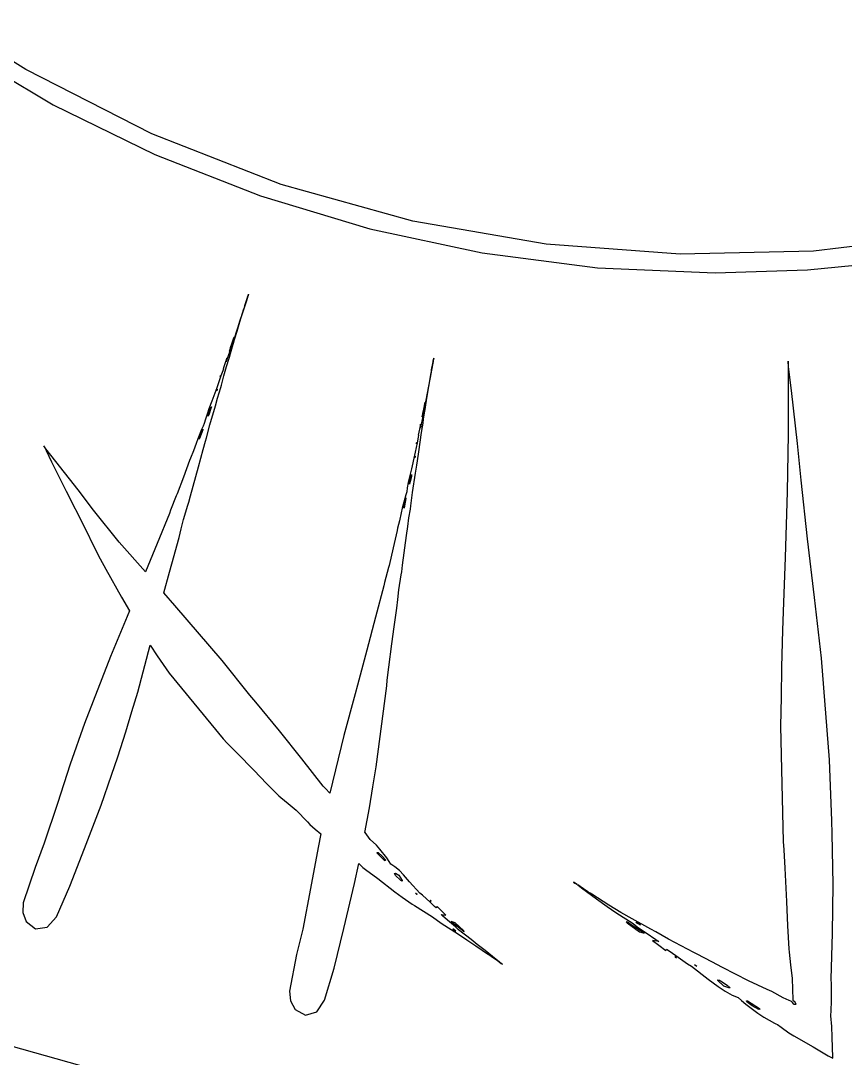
# Model space of a CAD drawing. Extents: x 0 to 238, y 0 to 238.
# Drawn here: x 89.97 to 124.05, y 28.41 to 71.27 of the extents above; entities that cross this region are included whole.
import ezdxf

# ---------------------------------------------------------------- set-up
doc = ezdxf.new("R2010")
doc.units = 0

msp = doc.modelspace()

# ---------------------------------------------------------------- linework, layer by layer
at = {"layer": 'Layer 1'}
for p, q in [((90.1822, 69.2538), (86.945953, 71.26856)), ((87.314495, 70.173821), (91.318755, 67.796732)), ((95.385505, 66.591208), (90.1822, 69.2538)), ((90.1822, 69.2538), (90.1822, 69.2538)), ((91.318755, 67.796732), (95.512951, 65.744091)), ((100.730498, 64.50749), (95.385505, 66.591208)), ((95.512951, 65.744091), (99.878285, 64.030368)), ((106.177619, 62.992045), (100.730498, 64.50749)), ((99.878285, 64.030368), (104.395963, 62.670036)), ((104.395963, 62.670036), (109.047188, 61.677566)), ((111.687309, 62.034273), (106.177619, 62.992045)), ((128.196201, 62.400995), (122.73616, 61.749349)), ((117.220009, 61.623575), (111.687309, 62.034273)), ((122.73616, 61.749349), (117.220009, 61.623575)), ((109.047188, 61.677566), (113.813166, 61.06743)), ((122.487395, 60.981855), (126.2791, 61.358422)), ((113.813166, 61.06743), (118.6751, 60.8541)), ((118.6751, 60.8541), (122.487395, 60.981855)), ((99.299248, 59.701431), (99.134188, 59.199677)), ((99.237447, 59.503263), (99.317598, 59.753642)), ((99.342233, 59.831882), (99.299248, 59.701431)), ((99.317598, 59.753642), (99.342083, 59.831335)), ((99.342083, 59.831335), (99.342233, 59.831882)), ((99.370843, 59.920975), (99.347204, 59.84797)), ((99.347204, 59.84797), (99.368698, 59.913993)), ((99.368698, 59.913993), (99.3861, 59.9679)), ((99.3861, 59.9679), (99.370843, 59.920975)), ((99.3861, 59.9679), (99.3861, 59.9679)), ((99.134188, 59.199677), (99.019995, 58.850261)), ((99.032348, 58.833206), (99.199649, 59.374307)), ((99.199649, 59.374307), (99.215357, 59.42627)), ((99.215357, 59.42627), (99.237447, 59.503263)), ((98.916259, 58.451281), (99.032348, 58.833206)), ((99.019995, 58.850261), (98.927942, 58.568866)), ((98.927942, 58.568866), (98.748373, 58.012406)), ((98.810042, 58.099172), (98.916259, 58.451281)), ((98.602, 57.6229), (98.726319, 58.005726)), ((98.773893, 58.165596), (98.632322, 57.758386)), ((98.642044, 57.527156), (98.810042, 58.099172)), ((98.699752, 57.873271), (98.661305, 57.765657)), ((98.748373, 58.012406), (98.699752, 57.873271)), ((98.753383, 57.941982), (98.715336, 57.824146)), ((98.715336, 57.824146), (98.7459, 57.9298)), ((98.726319, 58.005726), (98.778877, 58.163553)), ((98.7459, 57.9298), (98.746203, 57.929765)), ((98.746203, 57.929765), (98.759767, 57.966067)), ((98.759767, 57.966067), (98.753383, 57.941982)), ((98.788851, 58.200504), (98.773893, 58.165596)), ((98.778877, 58.163553), (98.788851, 58.200504)), ((98.601564, 57.581451), (98.496295, 57.267902)), ((98.595759, 57.36783), (98.642044, 57.527156)), ((98.661305, 57.765657), (98.601564, 57.581451)), ((98.632322, 57.758386), (98.602, 57.6229)), ((98.602, 57.6229), (98.602, 57.6229)), ((98.418503, 57.130965), (98.334328, 56.894799)), ((98.491407, 57.333575), (98.418503, 57.130965)), ((98.464729, 57.177591), (98.491407, 57.333575)), ((98.496295, 57.267902), (98.464729, 57.177591)), ((98.480367, 56.984657), (98.595759, 57.36783)), ((106.990442, 57.054636), (106.892356, 56.53563)), ((106.955139, 56.850182), (107.001813, 57.108788)), ((107.015876, 57.188327), (106.990442, 57.054636)), ((107.001813, 57.108788), (107.015876, 57.188327)), ((107.032274, 57.281678), (107.019057, 57.20992)), ((107.019057, 57.20992), (107.031074, 57.274495)), ((107.031074, 57.274495), (107.041, 57.3286)), ((107.041, 57.3286), (107.032274, 57.281678)), ((107.041, 57.3286), (107.041299, 57.330197)), ((107.041299, 57.330197), (107.041, 57.3286)), ((107.041, 57.3286), (107.041, 57.3286)), ((121.708122, 56.971944), (121.687184, 57.2053)), ((121.687184, 57.2053), (121.694409, 56.887277)), ((98.247756, 56.595551), (98.11586, 56.224895)), ((98.216186, 56.556647), (98.2296, 56.5891)), ((98.224263, 56.582527), (98.216186, 56.556647)), ((98.233938, 56.607162), (98.224263, 56.582527)), ((98.2296, 56.5891), (98.233938, 56.607162)), ((98.324803, 56.812269), (98.247756, 56.595551)), ((98.264295, 56.216762), (98.372059, 56.602232)), ((98.348888, 56.895448), (98.324803, 56.812269)), ((98.334328, 56.894799), (98.348888, 56.895448)), ((98.372059, 56.602232), (98.480367, 56.984657)), ((106.839546, 56.159331), (106.934542, 56.717436)), ((106.934542, 56.717436), (106.94337, 56.770994)), ((106.94337, 56.770994), (106.955139, 56.850182)), ((121.694409, 56.887277), (121.694959, 56.133897)), ((121.826407, 55.992964), (121.708122, 56.971944)), ((98.11586, 56.224895), (98.077015, 56.100777)), ((98.236869, 56.12042), (98.264295, 56.216762)), ((106.824735, 56.174298), (106.770233, 55.883327)), ((106.774373, 55.765736), (106.839546, 56.159331)), ((106.892356, 56.53563), (106.824735, 56.174298)), ((98.077015, 56.100777), (97.874097, 55.558428)), ((98.070247, 55.987903), (98.090559, 56.048355)), ((98.070812, 55.98113), (98.070247, 55.987903)), ((98.091657, 56.042372), (98.070812, 55.98113)), ((98.090559, 56.048355), (98.091657, 56.042372)), ((98.111156, 55.677557), (98.236869, 56.12042)), ((106.770233, 55.883327), (106.664916, 55.308218)), ((106.71523, 55.402957), (106.774373, 55.765736)), ((121.694959, 56.133897), (121.68319, 54.187507)), ((122.069005, 53.807414), (121.826407, 55.992964)), ((97.749872, 55.104932), (97.842822, 55.318958)), ((97.874097, 55.558428), (97.751226, 55.2335)), ((97.793857, 54.579885), (98.018703, 55.355259)), ((97.850202, 55.32594), (97.842582, 55.282196)), ((97.842822, 55.318958), (97.850202, 55.32594)), ((98.018703, 55.355259), (98.111156, 55.677557)), ((106.57, 54.9027), (106.643206, 55.29844)), ((106.669435, 55.463048), (106.582119, 55.04068)), ((106.623576, 54.814242), (106.71523, 55.402957)), ((106.664916, 55.308218), (106.634845, 55.163904)), ((106.643206, 55.29844), (106.674769, 55.461753)), ((106.679807, 55.499653), (106.669435, 55.463048)), ((106.674769, 55.461753), (106.679807, 55.499653)), ((97.673898, 55.01992), (97.603624, 54.806244)), ((97.751226, 55.2335), (97.673898, 55.01992)), ((97.714574, 54.966641), (97.7496, 55.1049)), ((97.716618, 54.939612), (97.714574, 54.966641)), ((97.758056, 55.036553), (97.716618, 54.939612)), ((97.7496, 55.1049), (97.749872, 55.104932)), ((97.831211, 55.247291), (97.758056, 55.036553)), ((97.842582, 55.282196), (97.831211, 55.247291)), ((106.575553, 54.861703), (106.512073, 54.537074)), ((106.582119, 55.04068), (106.57, 54.9027)), ((106.57, 54.9027), (106.57, 54.9027)), ((106.610709, 55.052144), (106.575553, 54.861703)), ((106.634845, 55.163904), (106.610709, 55.052144)), ((106.679454, 55.239666), (106.657114, 55.117842)), ((106.657114, 55.117842), (106.67392, 55.2265)), ((106.67392, 55.2265), (106.682646, 55.264301)), ((106.682646, 55.264301), (106.679454, 55.239666)), ((97.508628, 54.523599), (97.44799, 54.379736)), ((97.560041, 54.637594), (97.508628, 54.523599)), ((97.603624, 54.806244), (97.560041, 54.637594)), ((97.646602, 54.033895), (97.793857, 54.579885)), ((106.498311, 54.60105), (106.452433, 54.390563)), ((106.492577, 54.443325), (106.498311, 54.60105)), ((106.512073, 54.537074), (106.492577, 54.443325)), ((106.534366, 54.255589), (106.598594, 54.650381)), ((106.598594, 54.650381), (106.623576, 54.814242)), ((97.44799, 54.379736), (97.288817, 53.990778)), ((97.349144, 54.016297), (97.413, 54.2127)), ((97.352034, 53.989068), (97.349144, 54.016297)), ((97.362507, 54.004379), (97.352034, 53.989068)), ((97.492211, 54.373291), (97.362507, 54.004379)), ((97.413, 54.2127), (97.413322, 54.212721)), ((97.413322, 54.212721), (97.479794, 54.383812)), ((97.479794, 54.383812), (97.496163, 54.397627)), ((97.496163, 54.397627), (97.492211, 54.373291)), ((97.612642, 53.904742), (97.646602, 54.033895)), ((106.401269, 54.062543), (106.3531, 53.837547)), ((106.452433, 54.390563), (106.399675, 54.145273)), ((106.399675, 54.145273), (106.414285, 54.148115)), ((106.414285, 54.148115), (106.401269, 54.062543)), ((106.477168, 53.86264), (106.534366, 54.255589)), ((121.68319, 54.187507), (121.644893, 51.810067)), ((91.010232, 53.57797), (90.921419, 53.711305)), ((90.921419, 53.711305), (91.021103, 53.51399)), ((91.422578, 53.056517), (91.010232, 53.57797)), ((97.219204, 53.809761), (97.114034, 53.496749)), ((97.288817, 53.990778), (97.219204, 53.809761)), ((97.507424, 53.558718), (97.612642, 53.904742)), ((106.3531, 53.837547), (106.27062, 53.452678)), ((106.326924, 53.79449), (106.336, 53.8285)), ((106.331513, 53.821219), (106.326924, 53.79449)), ((106.337894, 53.846949), (106.331513, 53.821219)), ((106.336, 53.8285), (106.337894, 53.846949)), ((106.336, 53.8285), (106.336, 53.8285)), ((106.420867, 53.46675), (106.477168, 53.86264)), ((122.22338, 52.284144), (122.069005, 53.807414)), ((91.021103, 53.51399), (91.248046, 53.044598)), ((96.990816, 53.198398), (96.954015, 53.105897)), ((97.114034, 53.496749), (96.990816, 53.198398)), ((97.315586, 52.846875), (97.412428, 53.203669)), ((97.412428, 53.203669), (97.507424, 53.558718)), ((106.248325, 53.324521), (106.117625, 52.759933)), ((106.27062, 53.452678), (106.248325, 53.324521)), ((106.256737, 53.21235), (106.269005, 53.27493)), ((106.258233, 53.205766), (106.256737, 53.21235)), ((106.270899, 53.269195), (106.258233, 53.205766)), ((106.269005, 53.27493), (106.270899, 53.269195)), ((106.339737, 52.912585), (106.406307, 53.367716)), ((106.406307, 53.367716), (106.420867, 53.46675)), ((91.248046, 53.044598), (91.850282, 51.838978)), ((92.341916, 51.884557), (91.422578, 53.056517)), ((96.954015, 53.105897), (96.69745, 52.419036)), ((96.986168, 51.645735), (97.315586, 52.846875)), ((106.117625, 52.759933), (106.038038, 52.421439)), ((106.290368, 52.581223), (106.339737, 52.912585)), ((96.69745, 52.419036), (96.442084, 51.726889)), ((106.038038, 52.421439), (105.989169, 52.199483)), ((106.037174, 52.153085), (106.054, 52.2946)), ((106.05398, 52.294606), (106.118558, 52.519353)), ((106.054, 52.2946), (106.05398, 52.294606)), ((106.116512, 52.446997), (106.071483, 52.228433)), ((106.123195, 52.483051), (106.116512, 52.446997)), ((106.118558, 52.519353), (106.12499, 52.527283)), ((106.12499, 52.527283), (106.123195, 52.483051)), ((106.169044, 51.783709), (106.290368, 52.581223)), ((92.979455, 51.045852), (92.341916, 51.884557)), ((105.947431, 51.978424), (105.926385, 51.805786)), ((105.989169, 52.199483), (105.947431, 51.978424)), ((106.042908, 52.126706), (106.037174, 52.153085)), ((106.071483, 52.228433), (106.042908, 52.126706)), ((122.491773, 49.864174), (122.22338, 52.284144)), ((91.850282, 51.838978), (92.602968, 50.341438)), ((96.402491, 51.637628), (96.168568, 51.044962)), ((96.442084, 51.726889), (96.402491, 51.637628)), ((96.915559, 51.385433), (96.986168, 51.645735)), ((105.848594, 51.535014), (105.741183, 51.128103)), ((105.893909, 51.53524), (105.813323, 51.152465)), ((105.836313, 51.365345), (105.879995, 51.543766)), ((105.890134, 51.685859), (105.848594, 51.535014)), ((105.879995, 51.543766), (105.894555, 51.559875)), ((105.926385, 51.805786), (105.890134, 51.685859)), ((105.894555, 51.559875), (105.893909, 51.53524)), ((106.094692, 51.223659), (106.169044, 51.783709)), ((121.644893, 51.810067), (121.562766, 49.096387)), ((94.043755, 49.734012), (92.979455, 51.045852)), ((96.168568, 51.044962), (96.12304, 50.918402)), ((96.700137, 50.665411), (96.875865, 51.262263)), ((96.875865, 51.262263), (96.915559, 51.385433)), ((105.741183, 51.128103), (105.695703, 50.939359)), ((105.798315, 51.162244), (105.836, 51.3653)), ((105.804896, 51.135814), (105.798315, 51.162244)), ((105.813323, 51.152465), (105.804896, 51.135814)), ((105.836, 51.3653), (105.836313, 51.365345)), ((106.019, 50.734619), (106.078041, 51.091314)), ((106.078041, 51.091314), (106.094692, 51.223659)), ((96.12304, 50.918402), (95.613254, 49.677122)), ((96.602488, 50.275945), (96.700137, 50.665411)), ((105.632222, 50.615275), (105.548747, 50.302962)), ((105.695703, 50.939359), (105.632222, 50.615275)), ((105.971429, 50.370592), (106.019, 50.734619)), ((92.602968, 50.341438), (93.036707, 49.471765)), ((96.515871, 49.917955), (96.602488, 50.275945)), ((105.524264, 50.206321), (105.359204, 49.491334)), ((105.548747, 50.302962), (105.524264, 50.206321)), ((105.92221, 50.004573), (105.971429, 50.370592)), ((95.127855, 48.503362), (94.043755, 49.734012)), ((96.314461, 49.171503), (96.493779, 49.820464)), ((96.493779, 49.820464), (96.515871, 49.917955)), ((105.753213, 48.771773), (105.92221, 50.004573)), ((122.779304, 47.447994), (122.491773, 49.864174)), ((93.036707, 49.471765), (93.258364, 49.035534)), ((95.613254, 49.677122), (95.127855, 48.503362)), ((105.359204, 49.491334), (105.19608, 48.771363)), ((93.258364, 49.035534), (93.488996, 48.614611)), ((96.123072, 48.490377), (96.314461, 49.171503)), ((121.562766, 49.096387), (121.498738, 47.238267)), ((93.488996, 48.614611), (94.136362, 47.457261)), ((95.89209, 47.633023), (96.123072, 48.490377)), ((105.168405, 48.677515), (105.01342, 48.058819)), ((105.19608, 48.771363), (105.168405, 48.677515)), ((105.69407, 48.377379), (105.717308, 48.504639)), ((105.717308, 48.504639), (105.753213, 48.771773)), ((105.01342, 48.058819), (104.984747, 47.927371)), ((105.597979, 47.762982), (105.69407, 48.377379)), ((96.338545, 47.109425), (95.89209, 47.633023)), ((104.984747, 47.927371), (104.64027, 46.628501)), ((105.55235, 47.364597), (105.597979, 47.762982)), ((94.136362, 47.457261), (94.463835, 46.88993)), ((105.513505, 46.998877), (105.55235, 47.364597)), ((121.498738, 47.238267), (121.459543, 46.094177)), ((123.060702, 44.933574), (122.779304, 47.447994)), ((94.463835, 46.88993), (94.367792, 46.655906)), ((98.292415, 44.845535), (96.338545, 47.109425)), ((105.411772, 46.233166), (105.504473, 46.899492)), ((105.504473, 46.899492), (105.513505, 46.998877)), ((94.367792, 46.655906), (93.682478, 45.004526)), ((104.64027, 46.628501), (104.273901, 45.261211)), ((105.311242, 45.53334), (105.411772, 46.233166)), ((121.459543, 46.094177), (121.413417, 44.568507)), ((94.809813, 43.533616), (95.327778, 45.471326)), ((95.327778, 45.471326), (95.617338, 45.032499)), ((105.183034, 44.565781), (105.311242, 45.53334)), ((93.682478, 45.004526), (92.605518, 42.239876)), ((95.617338, 45.032499), (96.111464, 44.322352)), ((104.273901, 45.261211), (103.891772, 43.826111)), ((99.443785, 43.405635), (98.292415, 44.845535)), ((123.395954, 40.743244), (123.060702, 44.933574)), ((96.111464, 44.322352), (98.333064, 41.610812)), ((105.123592, 44.029816), (105.183034, 44.565781)), ((121.413417, 44.568507), (121.396413, 43.326437)), ((103.891772, 43.826111), (103.797425, 43.466873)), ((104.659233, 40.451894), (105.098757, 43.795244)), ((105.098757, 43.795244), (105.123592, 44.029816)), ((94.569557, 42.727274), (94.809813, 43.533616)), ((99.689575, 43.117309), (99.443785, 43.405635)), ((103.797425, 43.466873), (103.33227, 41.738153)), ((121.396413, 43.326437), (121.379607, 42.133087)), ((100.664914, 41.937219), (99.689575, 43.117309)), ((94.320871, 41.887522), (94.569557, 42.727274)), ((92.605518, 42.239876), (92.01809, 40.556636)), ((121.379607, 42.133087), (121.484128, 37.356727)), ((93.988363, 40.865512), (94.320871, 41.887522)), ((98.333064, 41.610812), (98.505053, 41.430393)), ((101.590534, 40.777229), (100.664914, 41.937219)), ((103.33227, 41.738153), (102.74634, 39.364463)), ((98.505053, 41.430393), (98.901493, 41.02423)), ((93.729207, 40.102457), (93.988363, 40.865512)), ((98.901493, 41.02423), (99.616279, 40.293738)), ((102.471775, 39.649349), (101.590534, 40.777229)), ((123.49459, 38.213764), (123.395954, 40.743244)), ((92.01809, 40.556636), (91.489107, 38.926056)), ((99.616279, 40.293738), (100.135285, 39.756974)), ((104.526439, 39.621368), (104.659233, 40.451894)), ((93.29143, 38.868807), (93.729207, 40.102457)), ((100.135285, 39.756974), (100.643076, 39.252973)), ((102.57101, 39.54852), (102.471775, 39.649349)), ((102.74634, 39.364463), (102.57101, 39.54852)), ((104.389705, 38.75664), (104.526439, 39.621368)), ((100.643076, 39.252973), (100.7268, 39.186103)), ((100.7268, 39.186103), (101.029043, 38.931733)), ((91.489107, 38.926056), (90.946459, 37.298116)), ((92.611402, 37.080347), (93.29143, 38.868807)), ((101.029043, 38.931733), (101.357513, 38.651235)), ((101.357513, 38.651235), (101.830799, 38.175807)), ((104.200661, 37.73812), (104.389705, 38.75664)), ((101.830799, 38.175807), (101.924296, 38.071438)), ((123.512291, 37.68847), (123.49459, 38.213764)), ((101.924296, 38.071438), (102.142713, 37.876558)), ((102.142713, 37.876558), (102.374742, 37.685271)), ((104.207293, 37.729445), (104.200661, 37.73812)), ((104.418626, 37.450294), (104.207293, 37.729445)), ((90.946459, 37.298116), (90.562338, 36.291066)), ((102.374742, 37.685271), (102.261495, 37.108816)), ((104.682123, 37.210834), (104.418626, 37.450294)), ((121.484128, 37.356727), (121.506968, 37.023468)), ((123.546, 35.5864), (123.512291, 37.68847)), ((92.002731, 35.517087), (92.611402, 37.080347)), ((102.261495, 37.108816), (101.950278, 35.423526)), ((104.819353, 37.051511), (104.682123, 37.210834)), ((104.703497, 36.902476), (104.747927, 36.909706)), ((104.706689, 36.877942), (104.703497, 36.902476)), ((105.004938, 36.576247), (104.706689, 36.877942)), ((104.747927, 36.909706), (104.916176, 36.761604)), ((105.096461, 36.683945), (104.819353, 37.051511)), ((121.506968, 37.023468), (121.557381, 36.261209)), ((103.762374, 35.628325), (103.941145, 36.455758)), ((103.941145, 36.455758), (104.108449, 36.286563)), ((104.916176, 36.761604), (105.043486, 36.606867)), ((105.033262, 36.567521), (105.004938, 36.576247)), ((105.043486, 36.606867), (105.033, 36.5675)), ((105.033, 36.5675), (105.033262, 36.567521)), ((105.195239, 36.542473), (105.096461, 36.683945)), ((105.266898, 36.421547), (105.195239, 36.542473)), ((90.562338, 36.291066), (90.066815, 34.828436)), ((104.108449, 36.286563), (104.228227, 36.201897)), ((104.228227, 36.201897), (104.733325, 35.838322)), ((105.434947, 36.323212), (105.266898, 36.421547)), ((105.415539, 36.046475), (105.460131, 36.053508)), ((105.479516, 35.947133), (105.415539, 36.046475)), ((105.619901, 36.161146), (105.434947, 36.323212)), ((105.460131, 36.053508), (105.598908, 35.973272)), ((105.791342, 35.980877), (105.619901, 36.161146)), ((121.557381, 36.261209), (121.623105, 34.879409)), ((103.320558, 33.764865), (103.762374, 35.628325)), ((104.733325, 35.838322), (105.4336, 35.28979)), ((105.652256, 35.773998), (105.479516, 35.947133)), ((105.598908, 35.973272), (105.737837, 35.74982)), ((105.682423, 35.747367), (105.652256, 35.773998)), ((105.733587, 35.731162), (105.682423, 35.747367)), ((105.737837, 35.74982), (105.733, 35.7311)), ((105.733, 35.7311), (105.733587, 35.731162)), ((106.042122, 35.694196), (105.791342, 35.980877)), ((106.46758, 35.234578), (106.042122, 35.694196)), ((112.82, 35.6882), (112.878138, 35.646214)), ((112.887163, 35.640677), (112.82, 35.6882)), ((112.82, 35.6882), (112.82, 35.6882)), ((112.878138, 35.646214), (112.965553, 35.583981)), ((112.965553, 35.583981), (112.887163, 35.640677)), ((123.528784, 33.579644), (123.546, 35.5864)), ((123.546, 35.5864), (123.546, 35.5864)), ((91.44692, 34.256067), (92.002731, 35.517087)), ((101.950278, 35.423526), (101.625048, 33.738836)), ((105.4336, 35.28979), (105.731062, 35.06644)), ((106.290995, 35.227012), (106.302962, 35.230054)), ((106.343054, 35.180287), (106.290995, 35.227012)), ((106.302962, 35.230054), (106.354972, 35.184676)), ((106.354972, 35.184676), (106.343, 35.1802)), ((106.343, 35.1802), (106.343054, 35.180287)), ((106.581527, 35.150454), (106.46758, 35.234578)), ((106.887707, 34.85265), (106.581527, 35.150454)), ((113.088986, 35.500632), (112.990652, 35.566356)), ((112.990652, 35.566356), (113.150074, 35.447972)), ((113.404344, 35.282215), (113.088986, 35.500632)), ((113.150074, 35.447972), (113.772509, 34.991692)), ((113.508365, 35.225618), (113.404344, 35.282215)), ((113.576183, 35.183731), (113.508365, 35.225618)), ((114.276009, 34.731329), (113.576183, 35.183731)), ((90.066815, 34.828436), (90.055712, 34.42855)), ((105.731062, 35.06644), (106.149292, 34.779209)), ((106.149292, 34.779209), (106.241045, 34.718421)), ((106.241045, 34.718421), (106.615094, 34.482503)), ((107.067127, 34.677919), (106.887707, 34.85265)), ((106.894, 34.9356), (106.916888, 34.904084)), ((106.918192, 34.918297), (106.894, 34.9356)), ((106.916888, 34.904084), (106.936537, 34.895807)), ((106.936537, 34.895807), (106.918192, 34.918297)), ((113.772509, 34.991692), (114.211282, 34.676636)), ((114.777168, 34.43302), (114.276009, 34.731329)), ((121.623105, 34.879409), (121.662052, 33.877939)), ((90.055712, 34.42855), (90.196519, 34.054109)), ((106.615094, 34.482503), (106.987647, 34.247234)), ((107.148757, 34.627353), (107.067127, 34.677919)), ((107.18152, 34.671786), (107.148757, 34.627353)), ((107.377845, 34.480897), (107.18152, 34.671786)), ((107.422125, 34.278434), (107.345979, 34.350341)), ((107.345979, 34.350341), (107.544796, 34.314386)), ((107.544796, 34.314386), (107.377845, 34.480897)), ((114.211282, 34.676636), (114.566831, 34.428845)), ((114.566831, 34.428845), (115.281468, 33.968727)), ((115.242834, 34.16632), (114.777168, 34.43302)), ((90.196519, 34.054109), (90.580202, 33.751628)), ((91.063296, 33.824623), (91.44692, 34.256067)), ((106.987647, 34.247234), (107.348581, 33.992467)), ((107.348581, 33.992467), (107.504063, 33.892783)), ((107.697238, 34.041768), (107.422125, 34.278434)), ((107.504063, 33.892783), (108.063069, 33.531649)), ((107.86474, 33.909522), (107.697238, 34.041768)), ((107.766, 34.0532), (108.115713, 33.779445)), ((107.923926, 34.00146), (107.766, 34.0532)), ((107.766, 34.0532), (107.766, 34.0532)), ((107.953753, 33.82041), (107.86474, 33.909522)), ((108.273791, 33.680009), (107.923926, 34.00146)), ((115.047, 34.0266), (114.99504, 34.049689)), ((114.99504, 34.049689), (115.031941, 34.007101)), ((115.031941, 34.007101), (115.539232, 33.636295)), ((115.247615, 33.89086), (115.047, 34.0266)), ((115.047, 34.0266), (115.047, 34.0266)), ((116.011127, 33.744948), (115.242834, 34.16632)), ((115.743634, 33.57336), (115.247615, 33.89086)), ((115.281468, 33.968727), (115.453158, 33.839771)), ((115.44, 33.9904), (115.397266, 34.027552)), ((115.397266, 34.027552), (115.430974, 34.012391)), ((115.430974, 34.012391), (115.582527, 33.913757)), ((115.582527, 33.913757), (115.44, 33.9904)), ((115.44, 33.9904), (115.44, 33.9904)), ((121.662052, 33.877939), (121.711158, 32.925338)), ((90.580202, 33.751628), (91.063296, 33.824623)), ((101.625048, 33.738836), (101.375417, 32.689696)), ((102.92013, 32.133985), (103.320558, 33.764865)), ((107.935794, 33.665747), (107.82873, 33.750919)), ((107.82873, 33.750919), (107.93285, 33.685294)), ((107.93285, 33.685294), (107.961126, 33.652881)), ((107.935, 33.6657), (107.935794, 33.665747)), ((107.961126, 33.652881), (107.935, 33.6657)), ((108.071536, 33.708458), (107.953753, 33.82041)), ((108.063069, 33.531649), (108.404603, 33.302863)), ((108.584712, 33.31182), (108.071536, 33.708458)), ((108.115713, 33.779445), (108.257086, 33.662108)), ((108.257086, 33.662108), (108.296329, 33.642609)), ((108.296329, 33.642609), (108.273791, 33.680009)), ((115.453158, 33.839771), (115.584806, 33.737296)), ((115.539232, 33.636295), (115.743634, 33.57336)), ((115.584806, 33.737296), (115.823566, 33.584007)), ((115.823566, 33.584007), (116.224691, 33.310489)), ((116.226798, 33.62861), (116.011127, 33.744948)), ((116.738328, 33.332652), (116.226798, 33.62861)), ((123.472881, 31.671754), (123.528784, 33.579644)), ((108.404603, 33.302863), (108.776109, 33.053379)), ((108.842663, 33.107068), (108.584712, 33.31182)), ((108.776109, 33.053379), (109.301553, 32.69389)), ((109.165, 32.8533), (108.842663, 33.107068)), ((116.338426, 33.227612), (116.087497, 33.274037)), ((116.087497, 33.274037), (116.33982, 33.082349)), ((116.224691, 33.310489), (116.338426, 33.227612)), ((116.33982, 33.082349), (116.637423, 32.862388)), ((117.263224, 33.058287), (116.738328, 33.332652)), ((117.795548, 32.783423), (117.263224, 33.058287)), ((101.375417, 32.689696), (101.07522, 31.174906)), ((109.628078, 32.485249), (109.165, 32.8533)), ((109.165, 32.8533), (109.165, 32.8533)), ((109.301553, 32.69389), (109.353313, 32.66078)), ((109.353313, 32.66078), (109.434198, 32.616948)), ((109.434198, 32.616948), (109.672709, 32.442066)), ((116.637423, 32.862388), (116.663254, 32.911258)), ((116.663254, 32.911258), (116.778446, 32.852166)), ((116.778446, 32.852166), (117.05326, 32.650905)), ((117.007, 32.6039), (117.036772, 32.578119)), ((117.033729, 32.593977), (117.007, 32.6039)), ((117.007, 32.6039), (117.007, 32.6039)), ((117.071928, 32.558022), (117.033729, 32.593977)), ((117.036772, 32.578119), (117.071928, 32.558022)), ((117.05326, 32.650905), (117.52704, 32.307923)), ((117.927992, 32.712712), (117.795548, 32.783423)), ((118.538359, 32.386935), (117.927992, 32.712712)), ((121.711158, 32.925338), (121.730406, 32.784715)), ((121.730406, 32.784715), (121.790347, 32.265655)), ((109.747907, 32.389607), (109.628078, 32.485249)), ((109.672709, 32.442066), (109.747907, 32.389607)), ((109.833, 32.3254), (109.766277, 32.375565)), ((109.766277, 32.375565), (109.825967, 32.329738)), ((109.825967, 32.329738), (109.877182, 32.29159)), ((109.877182, 32.29159), (109.833, 32.3254)), ((117.52704, 32.307923), (117.695738, 32.210235)), ((117.695738, 32.210235), (118.383948, 31.682248)), ((117.816883, 32.263169), (117.830048, 32.267758)), ((117.89652, 32.21071), (117.816883, 32.263169)), ((117.830048, 32.267758), (117.910182, 32.213854)), ((117.910182, 32.213854), (117.896, 32.2107)), ((117.896, 32.2107), (117.89652, 32.21071)), ((118.982119, 32.154505), (118.538359, 32.386935)), ((120.051809, 31.607869), (118.982119, 32.154505)), ((121.790347, 32.265655), (121.851931, 31.699272)), ((102.532317, 30.809135), (102.92013, 32.133985)), ((118.383948, 31.682248), (118.799983, 31.366394)), ((118.780158, 31.624679), (118.778465, 31.645563)), ((118.778465, 31.645563), (118.847578, 31.631749)), ((119.035673, 31.389907), (118.780158, 31.624679)), ((118.799983, 31.366394), (119.080929, 31.181589)), ((118.847578, 31.631749), (118.894802, 31.604771)), ((118.894802, 31.604771), (119.173555, 31.428044)), ((119.23828, 31.312615), (119.035673, 31.389907)), ((119.173555, 31.428044), (119.291, 31.3238)), ((119.29094, 31.323836), (119.23828, 31.312615)), ((119.291, 31.3238), (119.29094, 31.323836)), ((120.82444, 31.249879), (120.051809, 31.607869)), ((121.851931, 31.699272), (121.887186, 30.818082)), ((123.480013, 31.481062), (123.472881, 31.671754)), ((123.484602, 31.027128), (123.480013, 31.481062)), ((101.07522, 31.174906), (101.11746, 30.778934)), ((119.080929, 31.181589), (119.373796, 31.017928)), ((119.373796, 31.017928), (119.622281, 30.923129)), ((119.622281, 30.923129), (119.759912, 30.79592)), ((121.008595, 31.166801), (120.82444, 31.249879)), ((121.485567, 30.904851), (121.008595, 31.166801)), ((121.737642, 30.797192), (121.485567, 30.904851)), ((123.477021, 30.855989), (123.479914, 30.913932)), ((123.479914, 30.913932), (123.484602, 31.027128)), ((101.11746, 30.778934), (101.308445, 30.429501)), ((102.206142, 30.327924), (102.532317, 30.809135)), ((119.759912, 30.79592), (119.940678, 30.648267)), ((119.940678, 30.648267), (120.441137, 30.266539)), ((119.975948, 30.737455), (119.972906, 30.781482)), ((119.972906, 30.781482), (120.0119, 30.7742)), ((120.198903, 30.577585), (119.975948, 30.737455)), ((120.0119, 30.7742), (120.510868, 30.466674)), ((120.47217, 30.428433), (120.198903, 30.577585)), ((120.525129, 30.439996), (120.472, 30.4284)), ((120.510868, 30.466674), (120.525129, 30.439996)), ((121.801224, 30.765126), (121.737642, 30.797192)), ((121.833087, 30.748819), (121.801224, 30.765126)), ((121.841017, 30.744781), (121.833087, 30.748819)), ((121.843111, 30.742836), (121.841017, 30.744781)), ((121.845155, 30.739746), (121.843111, 30.742836)), ((121.862012, 30.716807), (121.845155, 30.739746)), ((121.921651, 30.638716), (121.862012, 30.716807)), ((121.884146, 30.810903), (121.882848, 30.809407)), ((121.882848, 30.809407), (121.883796, 30.806514)), ((121.883796, 30.806514), (121.892828, 30.800678)), ((121.887186, 30.818082), (121.884146, 30.810903)), ((121.892828, 30.800678), (121.939902, 30.772504)), ((121.927535, 30.634426), (121.921651, 30.638716)), ((121.933818, 30.634079), (121.927535, 30.634426)), ((121.945885, 30.63343), (121.933818, 30.634079)), ((121.939902, 30.772504), (121.976354, 30.716059)), ((121.968675, 30.633131), (121.945885, 30.63343)), ((121.98952, 30.63393), (121.968675, 30.633131)), ((121.976354, 30.716059), (122.002682, 30.642506)), ((121.999242, 30.634726), (121.98952, 30.63393)), ((122.002682, 30.642506), (121.999242, 30.634726)), ((123.467084, 30.385547), (123.47561, 30.760493)), ((123.47561, 30.760493), (123.477021, 30.855989)), ((101.308445, 30.429501), (101.735469, 30.185838)), ((101.735469, 30.185838), (102.206142, 30.327924)), ((120.441137, 30.266539), (120.682242, 30.102568)), ((120.472, 30.4284), (120.47217, 30.428433)), ((120.682242, 30.102568), (121.120617, 29.861065)), ((123.455615, 30.162309), (123.467084, 30.385547)), ((123.488576, 29.7174), (123.455615, 30.162309)), ((121.120617, 29.861065), (121.181456, 29.835383)), ((121.181456, 29.835383), (121.244634, 29.799033)), ((121.244634, 29.799033), (121.397525, 29.692466)), ((121.397525, 29.692466), (121.71358, 29.461385)), ((123.505083, 29.282315), (123.488576, 29.7174)), ((121.71358, 29.461385), (121.923917, 29.328741)), ((121.923917, 29.328741), (122.720235, 28.878896)), ((123.530514, 28.439222), (123.505083, 29.282315)), ((96.751896, 26.899107), (89.57139, 28.9135)), ((122.720235, 28.878896), (123.136967, 28.632457)), ((123.136967, 28.632457), (123.347603, 28.51133)), ((123.347603, 28.51133), (123.452324, 28.454482)), ((123.452324, 28.454482), (123.504335, 28.428004)), ((123.504335, 28.428004), (123.530215, 28.415039)), ((123.530215, 28.415039), (123.530514, 28.439222))]:
    msp.add_line(p, q, dxfattribs=at)

doc.saveas('drawing.dxf')
